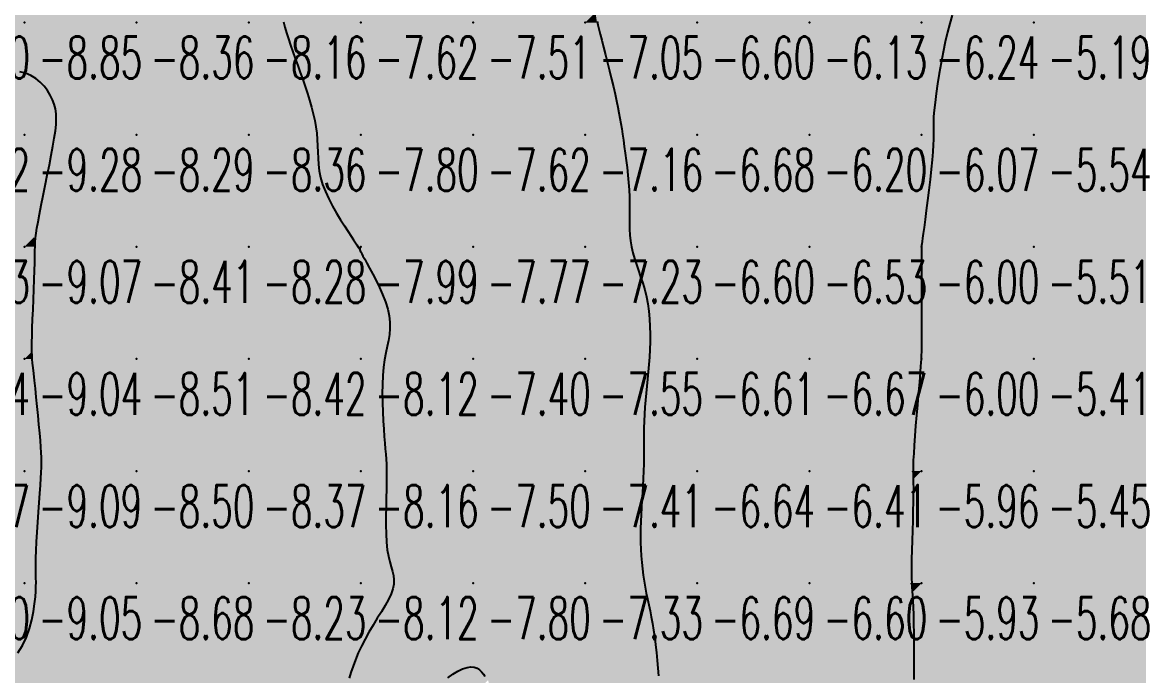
# Model space of a CAD drawing. Header units: millimetres. Extents: x 88261 to 90953, y 390274 to 392322.
# Drawn here: x 90220.1 to 90320, y 390839 to 390897.3 of the extents above; entities that cross this region are included whole.
import ezdxf
from ezdxf.enums import TextEntityAlignment as Align

# ---------------------------------------------------------------- set-up
doc = ezdxf.new("R2010")
doc.units = ezdxf.units.MM
doc.header["$LTSCALE"] = 25
for name, color, linetype in [('CN_03_00', 7, 'Continuous'), ('COTEAlt', 7, 'Continuous'), ('TN_COLORIAGE', 7, 'Continuous')]:
    doc.layers.add(name, color=color, linetype=linetype)
doc.styles.add('Simplex 1.0', font='Simplex.shx', dxfattribs={"width": 0.99, "height": 2.5})
doc.styles.get("Standard").update_dxf_attribs({"font": 'times.ttf'})

# ---------------------------------------------------------------- blocks, each defined once
blk = doc.blocks.new('COTE')
at = {"color": 0}
blk.add_point((0, 0), dxfattribs=at)
at = {"layer": 'COTEAlt'}
blk.add_attdef('ALT', text='', height=3.75, dxfattribs=at).set_placement((1.25, -1.25), align=Align.TOP_LEFT)

msp = doc.modelspace()

# ---------------------------------------------------------------- linework, layer by layer
at = {"layer": 'CN_03_00', "flags": 128}
for points, elevation in [([(90302.974, 390897.894), (90302.769, 390897.17), (90302.564, 390896.379), (90302.363, 390895.514), (90302.17, 390894.596), (90301.989, 390893.649), (90301.823, 390892.702), (90301.674, 390891.78), (90301.547, 390890.91), (90301.445, 390890.118), (90301.37, 390889.432), (90301.325, 390888.867), (90301.304, 390888.399), (90301.299, 390887.995), (90301.303, 390887.619), (90301.308, 390887.238), (90301.307, 390886.818), (90301.292, 390886.323), (90301.255, 390885.721), (90301.193, 390884.988), (90301.108, 390884.149), (90301.006, 390883.242), (90300.894, 390882.304), (90300.778, 390881.371), (90300.664, 390880.48), (90300.557, 390879.668), (90300.465, 390878.973), (90300.392, 390878.421), (90300.337, 390878.004), (90300.297, 390877.702), (90300.27, 390877.496), (90300.253, 390877.367), (90300.243, 390877.296), (90300.239, 390877.265), (90300.238, 390877.254), (90300.238, 390877.245), (90300.237, 390877.217), (90300.237, 390877.151), (90300.237, 390877.028), (90300.237, 390876.828), (90300.237, 390876.53), (90300.237, 390876.116), (90300.237, 390875.566), (90300.237, 390874.869), (90300.237, 390874.056), (90300.236, 390873.164), (90300.236, 390872.234), (90300.235, 390871.303), (90300.235, 390870.411), (90300.234, 390869.598), (90300.233, 390868.9), (90300.232, 390868.346), (90300.229, 390867.908), (90300.223, 390867.548), (90300.211, 390867.228), (90300.193, 390866.907), (90300.166, 390866.547), (90300.129, 390866.11), (90300.081, 390865.557), (90300.019, 390864.86), (90299.948, 390864.046), (90299.872, 390863.152), (90299.793, 390862.215), (90299.717, 390861.273), (90299.647, 390860.365), (90299.588, 390859.527), (90299.542, 390858.798), (90299.512, 390858.202), (90299.497, 390857.718), (90299.493, 390857.308), (90299.497, 390856.939), (90299.504, 390856.574), (90299.511, 390856.179), (90299.515, 390855.718), (90299.512, 390855.155), (90299.5, 390854.468), (90299.48, 390853.677), (90299.455, 390852.818), (90299.428, 390851.925), (90299.4, 390851.03), (90299.376, 390850.169), (90299.357, 390849.375), (90299.346, 390848.682), (90299.346, 390848.113), (90299.354, 390847.646), (90299.37, 390847.247), (90299.39, 390846.882), (90299.415, 390846.518), (90299.441, 390846.121), (90299.467, 390845.658), (90299.492, 390845.094), (90299.513, 390844.408), (90299.53, 390843.621), (90299.543, 390842.766), (90299.553, 390841.877), (90299.559, 390840.988), (90299.56, 390840.13), (90299.558, 390839.338), (90299.551, 390838.644)], -6), ([(90243.346, 390897.311), (90243.469, 390896.84), (90243.618, 390896.333), (90243.79, 390895.793), (90243.98, 390895.227), (90244.185, 390894.638), (90244.4, 390894.032), (90244.621, 390893.415), (90244.845, 390892.79), (90245.065, 390892.164), (90245.279, 390891.541), (90245.483, 390890.923), (90245.674, 390890.31), (90245.848, 390889.703), (90246.003, 390889.104), (90246.134, 390888.513), (90246.239, 390887.931), (90246.315, 390887.36), (90246.36, 390886.799), (90246.385, 390886.245), (90246.403, 390885.693), (90246.426, 390885.138), (90246.469, 390884.576), (90246.543, 390884.002), (90246.662, 390883.41), (90246.839, 390882.798), (90247.082, 390882.162), (90247.378, 390881.514), (90247.713, 390880.87), (90248.069, 390880.242), (90248.43, 390879.645), (90248.78, 390879.094), (90249.102, 390878.603), (90249.38, 390878.187), (90249.601, 390877.855), (90249.77, 390877.6), (90249.894, 390877.411), (90249.981, 390877.277), (90250.038, 390877.185), (90250.073, 390877.124), (90250.094, 390877.084), (90250.109, 390877.051), (90250.125, 390877.015), (90250.148, 390876.965), (90250.185, 390876.891), (90250.241, 390876.78), (90250.323, 390876.623), (90250.438, 390876.409), (90250.59, 390876.127), (90250.787, 390875.766), (90251.031, 390875.32), (90251.309, 390874.801), (90251.604, 390874.226), (90251.902, 390873.61), (90252.184, 390872.971), (90252.436, 390872.324), (90252.64, 390871.687), (90252.78, 390871.076), (90252.845, 390870.502), (90252.845, 390869.957), (90252.793, 390869.426), (90252.705, 390868.894), (90252.593, 390868.349), (90252.473, 390867.776), (90252.359, 390867.161), (90252.264, 390866.489), (90252.202, 390865.753), (90252.168, 390864.967), (90252.16, 390864.15), (90252.173, 390863.323), (90252.202, 390862.506), (90252.241, 390861.719), (90252.288, 390860.982), (90252.337, 390860.316), (90252.383, 390859.732), (90252.427, 390859.216), (90252.465, 390858.744), (90252.497, 390858.294), (90252.522, 390857.842), (90252.539, 390857.367), (90252.547, 390856.845), (90252.543, 390856.254), (90252.53, 390855.578), (90252.51, 390854.833), (90252.491, 390854.042), (90252.477, 390853.229), (90252.475, 390852.417), (90252.491, 390851.629), (90252.531, 390850.89), (90252.6, 390850.221), (90252.701, 390849.641), (90252.822, 390849.137), (90252.948, 390848.692), (90253.063, 390848.289), (90253.152, 390847.91), (90253.2, 390847.537), (90253.19, 390847.152), (90253.108, 390846.738), (90252.943, 390846.281), (90252.706, 390845.782), (90252.412, 390845.248), (90252.076, 390844.685), (90251.714, 390844.098), (90251.34, 390843.492), (90250.971, 390842.875), (90250.621, 390842.251), (90250.304, 390841.627), (90250.021, 390841.01), (90249.771, 390840.407), (90249.554, 390839.826), (90249.368, 390839.273), (90249.214, 390838.757)], -8), ([(90271.314, 390897.352), (90271.386, 390897.042), (90271.475, 390896.667), (90271.586, 390896.212), (90271.723, 390895.666), (90271.88, 390895.044), (90272.052, 390894.366), (90272.233, 390893.652), (90272.417, 390892.923), (90272.596, 390892.199), (90272.766, 390891.499), (90272.919, 390890.845), (90273.052, 390890.25), (90273.167, 390889.707), (90273.266, 390889.202), (90273.353, 390888.72), (90273.432, 390888.248), (90273.507, 390887.772), (90273.581, 390887.278), (90273.657, 390886.753), (90273.739, 390886.186), (90273.823, 390885.582), (90273.907, 390884.95), (90273.987, 390884.299), (90274.06, 390883.639), (90274.122, 390882.978), (90274.17, 390882.324), (90274.201, 390881.688), (90274.213, 390881.075), (90274.212, 390880.485), (90274.206, 390879.914), (90274.202, 390879.36), (90274.208, 390878.818), (90274.233, 390878.286), (90274.283, 390877.76), (90274.366, 390877.236), (90274.487, 390876.713), (90274.64, 390876.186), (90274.816, 390875.653), (90275.005, 390875.11), (90275.198, 390874.554), (90275.387, 390873.983), (90275.562, 390873.392), (90275.713, 390872.779), (90275.834, 390872.142), (90275.925, 390871.485), (90275.989, 390870.813), (90276.027, 390870.13), (90276.044, 390869.442), (90276.04, 390868.753), (90276.018, 390868.069), (90275.982, 390867.394), (90275.933, 390866.733), (90275.875, 390866.084), (90275.812, 390865.445), (90275.746, 390864.814), (90275.681, 390864.188), (90275.622, 390863.565), (90275.57, 390862.943), (90275.53, 390862.32), (90275.504, 390861.693), (90275.49, 390861.062), (90275.484, 390860.429), (90275.483, 390859.793), (90275.483, 390859.154), (90275.481, 390858.512), (90275.475, 390857.869), (90275.459, 390857.224), (90275.433, 390856.577), (90275.397, 390855.93), (90275.357, 390855.284), (90275.314, 390854.639), (90275.272, 390853.997), (90275.234, 390853.358), (90275.204, 390852.724), (90275.185, 390852.096), (90275.179, 390851.474), (90275.188, 390850.861), (90275.209, 390850.256), (90275.244, 390849.661), (90275.291, 390849.077), (90275.351, 390848.506), (90275.422, 390847.947), (90275.505, 390847.403), (90275.598, 390846.873), (90275.7, 390846.352), (90275.808, 390845.833), (90275.92, 390845.309), (90276.033, 390844.774), (90276.145, 390844.222), (90276.253, 390843.646), (90276.354, 390843.038), (90276.448, 390842.396), (90276.532, 390841.727), (90276.608, 390841.041), (90276.675, 390840.347), (90276.733, 390839.657), (90276.782, 390838.981)], -7), ([(90219.655, 390841.027), (90220.085, 390841.685), (90220.43, 390842.412), (90220.699, 390843.178), (90220.903, 390843.952), (90221.051, 390844.704), (90221.154, 390845.402), (90221.22, 390846.016), (90221.259, 390846.526), (90221.278, 390846.952), (90221.282, 390847.324), (90221.276, 390847.674), (90221.266, 390848.031), (90221.257, 390848.427), (90221.255, 390848.892), (90221.265, 390849.457), (90221.291, 390850.142), (90221.332, 390850.926), (90221.383, 390851.779), (90221.442, 390852.668), (90221.503, 390853.563), (90221.565, 390854.433), (90221.624, 390855.247), (90221.675, 390855.973), (90221.716, 390856.59), (90221.747, 390857.116), (90221.765, 390857.58), (90221.772, 390858.01), (90221.767, 390858.434), (90221.748, 390858.881), (90221.717, 390859.378), (90221.672, 390859.954), (90221.613, 390860.628), (90221.544, 390861.38), (90221.467, 390862.182), (90221.385, 390863.005), (90221.303, 390863.82), (90221.222, 390864.599), (90221.147, 390865.313), (90221.08, 390865.933), (90221.025, 390866.441), (90220.981, 390866.859), (90220.947, 390867.22), (90220.925, 390867.556), (90220.912, 390867.899), (90220.908, 390868.283), (90220.914, 390868.739), (90220.929, 390869.3), (90220.952, 390869.989), (90220.98, 390870.781), (90221.013, 390871.643), (90221.048, 390872.541), (90221.082, 390873.441), (90221.114, 390874.309), (90221.141, 390875.111), (90221.161, 390875.813), (90221.174, 390876.393), (90221.183, 390876.872), (90221.194, 390877.284), (90221.212, 390877.66), (90221.241, 390878.034), (90221.289, 390878.44), (90221.359, 390878.909), (90221.458, 390879.474), (90221.588, 390880.159), (90221.743, 390880.946), (90221.917, 390881.806), (90222.101, 390882.711), (90222.288, 390883.634), (90222.47, 390884.545), (90222.64, 390885.418), (90222.79, 390886.223), (90222.913, 390886.94), (90223.005, 390887.574), (90223.064, 390888.138), (90223.087, 390888.646), (90223.07, 390889.109), (90223.011, 390889.541), (90222.906, 390889.955), (90222.754, 390890.362), (90222.552, 390890.773), (90222.3, 390891.179), (90222, 390891.568), (90221.654, 390891.929), (90221.263, 390892.251), (90220.829, 390892.52), (90220.354, 390892.727), (90219.838, 390892.858)], -9), ([(90257.996, 390838.784), (90258.452, 390839.12), (90258.899, 390839.393), (90259.325, 390839.595), (90259.715, 390839.72), (90260.058, 390839.763), (90260.356, 390839.733), (90260.612, 390839.643), (90260.832, 390839.503), (90261.019, 390839.327), (90261.178, 390839.125), (90261.313, 390838.911)], -8)]:
    msp.add_lwpolyline(points, dxfattribs=dict(at, elevation=elevation))
at = {"layer": 'TN_COLORIAGE', "color": 171}
for points in [[(90210.333, 390897.239, -8.539), (90210.276, 390897.267, -8.539), (90220.249, 390897.239, -8.539), (90220.249, 390907.239, -8.539)], [(90220.249, 390897.239, -8.195), (90230.249, 390897.239, -8.195), (90230.249, 390907.239, -8.195)], [(90220.249, 390907.239, -8.195), (90220.249, 390897.239, -8.195), (90230.249, 390907.239, -8.195)], [(90230.249, 390897.239, -8), (90236.991, 390903.982, -8), (90230.249, 390907.239, -8), (90235.551, 390907.239, -8)], [(90230.249, 390897.239, -8), (90236.991, 390903.982, -8), (90240.249, 390897.239, -8), (90240.249, 390901.987, -8)], [(90242.965, 390899.955, -8.156), (90240.249, 390901.987, -8.156), (90240.249, 390897.239, -8.156)], [(90242.965, 390899.955, -8.156), (90243.179, 390897.239, -8.156), (90240.249, 390897.239, -8.156)], [(90210.333, 390897.239, -8.851), (90214.738, 390891.729, -8.851), (90220.249, 390897.239, -8.851)], [(90214.738, 390891.729, -8.851), (90220.249, 390893.783, -8.851), (90220.249, 390897.239, -8.851)], [(90220.249, 390893.783, -8.357), (90223.297, 390890.288, -8.357), (90220.249, 390897.239, -8.357), (90230.249, 390897.239, -8.357)], [(90223.297, 390890.288, -8.288), (90223.085, 390887.239, -8.288), (90230.249, 390897.239, -8.288), (90230.249, 390887.239, -8.288)], [(90230.249, 390887.239, -8.156), (90240.249, 390887.239, -8.156), (90240.249, 390897.239, -8.156)], [(90230.249, 390897.239, -8.156), (90230.249, 390887.239, -8.156), (90240.249, 390897.239, -8.156)], [(90240.249, 390887.239, -8), (90245.136, 390892.127, -8), (90240.249, 390897.239, -8), (90243.179, 390897.239, -8)], [(90245.136, 390892.127, -8.36), (90246.666, 390887.239, -8.36), (90240.249, 390887.239, -8.36)], [(90221.257, 390877.239, -8.288), (90221.101, 390878.092, -8.288), (90230.249, 390877.239, -8.288), (90230.249, 390887.239, -8.288)], [(90221.101, 390878.092, -8.288), (90223.085, 390887.239, -8.288), (90230.249, 390887.239, -8.288)], [(90230.249, 390877.239, -8.36), (90240.249, 390877.239, -8.36), (90240.249, 390887.239, -8.36)], [(90230.249, 390887.239, -8.36), (90230.249, 390877.239, -8.36), (90240.249, 390887.239, -8.36)], [(90240.249, 390887.239, -8), (90246.666, 390887.239, -8), (90240.249, 390877.239, -8), (90246.086, 390883.077, -8)], [(90246.086, 390883.077, -8.282), (90250.024, 390877.239, -8.282), (90240.249, 390877.239, -8.282)], [(90220.955, 390867.239, -8.408), (90220.84, 390867.831, -8.408), (90230.249, 390867.239, -8.408), (90230.249, 390877.239, -8.408)], [(90220.84, 390867.831, -8.408), (90221.257, 390877.239, -8.408), (90230.249, 390877.239, -8.408)], [(90230.249, 390867.239, -8.282), (90240.249, 390867.239, -8.282), (90240.249, 390877.239, -8.282)], [(90230.249, 390877.239, -8.282), (90230.249, 390867.239, -8.282), (90240.249, 390877.239, -8.282)], [(90240.249, 390867.239, -8), (90250.095, 390877.086, -8), (90240.249, 390877.239, -8), (90250.024, 390877.239, -8)], [(90240.249, 390867.239, -8), (90250.095, 390877.086, -8), (90250.249, 390867.239, -8), (90250.249, 390876.722, -8)], [(90253.633, 390870.624, -8.119), (90250.249, 390876.722, -8.119), (90250.249, 390867.239, -8.119)], [(90251.898, 390867.239, -8.119), (90253.633, 390870.624, -8.119), (90250.249, 390867.239, -8.119)], [(90220.955, 390867.239, -8.511), (90221.821, 390858.812, -8.511), (90230.249, 390867.239, -8.511)], [(90221.821, 390858.812, -8.498), (90221.789, 390857.239, -8.498), (90230.249, 390867.239, -8.498), (90230.249, 390857.239, -8.498)], [(90230.249, 390857.239, -8.416), (90240.249, 390857.239, -8.416), (90240.249, 390867.239, -8.416)], [(90230.249, 390867.239, -8.416), (90230.249, 390857.239, -8.416), (90240.249, 390867.239, -8.416)], [(90240.249, 390857.239, -8.119), (90250.249, 390857.239, -8.119), (90250.249, 390867.239, -8.119)], [(90240.249, 390867.239, -8.119), (90240.249, 390857.239, -8.119), (90250.249, 390867.239, -8.119)], [(90250.249, 390857.239, -8), (90252.363, 390859.354, -8), (90250.249, 390867.239, -8), (90251.898, 390867.239, -8)], [(90252.363, 390859.354, -8.161), (90252.669, 390857.239, -8.161), (90250.249, 390857.239, -8.161)], [(90221.499, 390847.239, -8.498), (90221.075, 390848.066, -8.498), (90230.249, 390847.239, -8.498), (90230.249, 390857.239, -8.498)], [(90221.075, 390848.066, -8.498), (90221.789, 390857.239, -8.498), (90230.249, 390857.239, -8.498)], [(90230.249, 390847.239, -8.37), (90240.249, 390847.239, -8.37), (90240.249, 390857.239, -8.37)], [(90230.249, 390857.239, -8.37), (90230.249, 390847.239, -8.37), (90240.249, 390857.239, -8.37)], [(90240.249, 390847.239, -8.161), (90250.249, 390847.239, -8.161), (90250.249, 390857.239, -8.161)], [(90240.249, 390857.239, -8.161), (90240.249, 390847.239, -8.161), (90250.249, 390857.239, -8.161)], [(90250.249, 390857.239, -8), (90252.669, 390857.239, -8), (90250.249, 390847.239, -8), (90252.222, 390849.212, -8)], [(90252.222, 390849.212, -8.124), (90254.044, 390847.239, -8.124), (90250.249, 390847.239, -8.124)], [(90220.249, 390837.239, -8.683), (90230.249, 390837.239, -8.683), (90230.249, 390847.239, -8.683)], [(90220.249, 390839.074, -8.683), (90221.499, 390847.239, -8.683), (90220.249, 390837.239, -8.683), (90230.249, 390847.239, -8.683)], [(90230.249, 390837.239, -8.233), (90240.249, 390837.239, -8.233), (90240.249, 390847.239, -8.233)], [(90230.249, 390847.239, -8.233), (90230.249, 390837.239, -8.233), (90240.249, 390847.239, -8.233)], [(90240.249, 390837.239, -8), (90248.688, 390837.239, -8), (90250.249, 390847.239, -8), (90250.249, 390842.257, -8)], [(90240.249, 390847.239, -8.124), (90240.249, 390837.239, -8.124), (90250.249, 390847.239, -8.124)], [(90254.044, 390847.239, -8.124), (90250.249, 390842.257, -8.124), (90250.249, 390847.239, -8.124)], [(90260.249, 390840.626, -8.104), (90255.71, 390837.239, -8.104), (90260.249, 390837.239, -8.104)], [(90261.587, 390838.577, -8.104), (90260.249, 390840.626, -8.104), (90260.249, 390837.239, -8.104)], [(90220.249, 390839.074, -8.988), (90212.289, 390839.28, -8.988), (90220.249, 390837.239, -8.988), (90210.249, 390837.239, -8.988)]]:
    msp.add_solid(points, dxfattribs=at)
at = {"layer": 'TN_COLORIAGE', "color": 161}
for points in [[(90243.179, 390897.239, -7.581), (90242.965, 390899.955, -7.581), (90250.249, 390897.239, -7.581), (90250.249, 390907.239, -7.581)], [(90250.249, 390897.239, -7.216), (90260.249, 390897.239, -7.216), (90260.249, 390907.239, -7.216)], [(90250.249, 390907.239, -7.216), (90250.249, 390897.239, -7.216), (90260.249, 390907.239, -7.216)], [(90260.249, 390897.239, -7), (90268.899, 390905.889, -7), (90260.249, 390907.239, -7), (90267.553, 390907.239, -7)], [(90260.249, 390897.239, -7), (90268.899, 390905.889, -7), (90270.249, 390897.239, -7), (90270.249, 390900.924, -7)], [(90271.175, 390898.165, -7.046), (90270.249, 390900.924, -7.046), (90270.249, 390897.239, -7.046)], [(90271.175, 390898.165, -7.046), (90271.296, 390897.239, -7.046), (90270.249, 390897.239, -7.046)], [(90243.179, 390897.239, -7.623), (90245.136, 390892.127, -7.623), (90250.249, 390897.239, -7.623)], [(90246.666, 390887.239, -7.623), (90245.136, 390892.127, -7.623), (90250.249, 390887.239, -7.623), (90250.249, 390897.239, -7.623)], [(90250.249, 390887.239, -7.51), (90260.249, 390887.239, -7.51), (90260.249, 390897.239, -7.51)], [(90250.249, 390897.239, -7.51), (90250.249, 390887.239, -7.51), (90260.249, 390897.239, -7.51)], [(90260.249, 390887.239, -7.046), (90270.249, 390887.239, -7.046), (90270.249, 390897.239, -7.046)], [(90260.249, 390897.239, -7.046), (90260.249, 390887.239, -7.046), (90270.249, 390897.239, -7.046)], [(90270.249, 390887.239, -7), (90273.157, 390890.148, -7), (90270.249, 390897.239, -7), (90271.296, 390897.239, -7)], [(90273.157, 390890.148, -7.163), (90273.591, 390887.239, -7.163), (90270.249, 390887.239, -7.163)], [(90250.024, 390877.239, -7.799), (90246.086, 390883.077, -7.799), (90250.249, 390877.239, -7.799), (90250.249, 390887.239, -7.799)], [(90246.086, 390883.077, -7.799), (90246.666, 390887.239, -7.799), (90250.249, 390887.239, -7.799)], [(90250.249, 390877.239, -7.622), (90260.249, 390877.239, -7.622), (90260.249, 390887.239, -7.622)], [(90250.249, 390887.239, -7.622), (90250.249, 390877.239, -7.622), (90260.249, 390887.239, -7.622)], [(90260.249, 390877.239, -7.163), (90270.249, 390877.239, -7.163), (90270.249, 390887.239, -7.163)], [(90260.249, 390887.239, -7.163), (90260.249, 390877.239, -7.163), (90270.249, 390887.239, -7.163)], [(90270.249, 390877.239, -7), (90274.421, 390881.412, -7), (90270.249, 390887.239, -7), (90273.591, 390887.239, -7)], [(90273.929, 390877.239, -7.232), (90274.421, 390881.412, -7.232), (90270.249, 390877.239, -7.232)], [(90250.024, 390877.239, -7.994), (90250.095, 390877.086, -7.994), (90250.249, 390877.239, -7.994)], [(90250.249, 390876.722, -7.994), (90250.095, 390877.086, -7.994), (90250.249, 390877.239, -7.994)], [(90250.249, 390876.722, -7.768), (90253.633, 390870.624, -7.768), (90250.249, 390877.239, -7.768), (90260.249, 390877.239, -7.768)], [(90253.633, 390870.624, -7.399), (90251.898, 390867.239, -7.399), (90260.249, 390877.239, -7.399), (90260.249, 390867.239, -7.399)], [(90260.249, 390867.239, -7.232), (90270.249, 390867.239, -7.232), (90270.249, 390877.239, -7.232)], [(90260.249, 390877.239, -7.232), (90260.249, 390867.239, -7.232), (90270.249, 390877.239, -7.232)], [(90270.249, 390867.239, -7), (90276.058, 390873.049, -7), (90270.249, 390877.239, -7), (90273.929, 390877.239, -7)], [(90276.058, 390873.049, -7.553), (90276.116, 390867.239, -7.553), (90270.249, 390867.239, -7.553)], [(90251.898, 390867.239, -7.399), (90252.363, 390859.354, -7.399), (90260.249, 390867.239, -7.399)], [(90252.669, 390857.239, -7.399), (90252.363, 390859.354, -7.399), (90260.249, 390857.239, -7.399), (90260.249, 390867.239, -7.399)], [(90260.249, 390857.239, -7.553), (90270.249, 390857.239, -7.553), (90270.249, 390867.239, -7.553)], [(90260.249, 390867.239, -7.553), (90260.249, 390857.239, -7.553), (90270.249, 390867.239, -7.553)], [(90270.249, 390867.239, -7), (90276.116, 390867.239, -7), (90270.249, 390857.239, -7), (90275.369, 390862.36, -7)], [(90275.369, 390862.36, -7.409), (90275.588, 390857.239, -7.409), (90270.249, 390857.239, -7.409)], [(90254.044, 390847.239, -7.495), (90252.222, 390849.212, -7.495), (90260.249, 390847.239, -7.495), (90260.249, 390857.239, -7.495)], [(90252.222, 390849.212, -7.495), (90252.669, 390857.239, -7.495), (90260.249, 390857.239, -7.495)], [(90260.249, 390847.239, -7.409), (90270.249, 390847.239, -7.409), (90270.249, 390857.239, -7.409)], [(90260.249, 390857.239, -7.409), (90260.249, 390847.239, -7.409), (90270.249, 390857.239, -7.409)], [(90270.249, 390857.239, -7), (90275.588, 390857.239, -7), (90270.249, 390847.239, -7), (90275.034, 390852.024, -7)], [(90275.034, 390852.024, -7.328), (90275.387, 390847.239, -7.328), (90270.249, 390847.239, -7.328)], [(90255.71, 390837.239, -7.797), (90260.249, 390840.626, -7.797), (90250.249, 390837.239, -7.797), (90260.249, 390847.239, -7.797)], [(90250.249, 390842.257, -7.797), (90254.044, 390847.239, -7.797), (90250.249, 390837.239, -7.797), (90260.249, 390847.239, -7.797)], [(90260.249, 390840.626, -7.328), (90261.587, 390838.577, -7.328), (90260.249, 390847.239, -7.328), (90270.249, 390847.239, -7.328)], [(90261.984, 390837.239, -7.328), (90261.587, 390838.577, -7.328), (90270.249, 390837.239, -7.328), (90270.249, 390847.239, -7.328)], [(90270.249, 390837.239, -7), (90276.447, 390843.438, -7), (90270.249, 390847.239, -7), (90275.387, 390847.239, -7)], [(90276.447, 390843.438, -7.505), (90276.95, 390837.239, -7.505), (90270.249, 390837.239, -7.505)], [(90250.249, 390842.257, -7.875), (90248.688, 390837.239, -7.875), (90250.249, 390837.239, -7.875)]]:
    msp.add_solid(points, dxfattribs=at)
at = {"layer": 'TN_COLORIAGE', "color": 151}
for points in [[(90271.296, 390897.239, -6.545), (90271.175, 390898.165, -6.545), (90280.249, 390897.239, -6.545), (90280.249, 390907.239, -6.545)], [(90280.249, 390897.239, -6.206), (90290.249, 390897.239, -6.206), (90290.249, 390907.239, -6.206)], [(90280.249, 390907.239, -6.206), (90280.249, 390897.239, -6.206), (90290.249, 390907.239, -6.206)], [(90290.249, 390907.239, -6.17), (90290.249, 390897.239, -6.17), (90300.249, 390907.239, -6.17)], [(90290.249, 390897.239, -6.17), (90300.249, 390897.239, -6.17), (90300.249, 390907.239, -6.17)], [(90300.249, 390897.239, -6), (90304.299, 390901.29, -6), (90300.249, 390907.239, -6), (90303.547, 390907.239, -6)], [(90302.512, 390897.239, -6.236), (90304.299, 390901.29, -6.236), (90300.249, 390897.239, -6.236)], [(90271.296, 390897.239, -6.603), (90273.157, 390890.148, -6.603), (90280.249, 390897.239, -6.603)], [(90273.591, 390887.239, -6.603), (90273.157, 390890.148, -6.603), (90280.249, 390887.239, -6.603), (90280.249, 390897.239, -6.603)], [(90280.249, 390887.239, -6.13), (90290.249, 390887.239, -6.13), (90290.249, 390897.239, -6.13)], [(90280.249, 390897.239, -6.13), (90280.249, 390887.239, -6.13), (90290.249, 390897.239, -6.13)], [(90290.249, 390897.239, -6.236), (90290.249, 390887.239, -6.236), (90300.249, 390897.239, -6.236)], [(90290.249, 390887.239, -6.236), (90300.249, 390887.239, -6.236), (90300.249, 390897.239, -6.236)], [(90300.249, 390897.239, -6), (90302.512, 390897.239, -6), (90300.249, 390887.239, -6), (90301.037, 390888.028, -6)], [(90301.037, 390888.028, -6.069), (90301.562, 390887.239, -6.069), (90300.249, 390887.239, -6.069)], [(90273.591, 390887.239, -6.675), (90274.421, 390881.412, -6.675), (90280.249, 390887.239, -6.675)], [(90274.421, 390881.412, -6.601), (90273.929, 390877.239, -6.601), (90280.249, 390887.239, -6.601), (90280.249, 390877.239, -6.601)], [(90280.249, 390877.239, -6.198), (90290.249, 390877.239, -6.198), (90290.249, 390887.239, -6.198)], [(90280.249, 390887.239, -6.198), (90280.249, 390877.239, -6.198), (90290.249, 390887.239, -6.198)], [(90290.249, 390887.239, -6.069), (90290.249, 390877.239, -6.069), (90300.249, 390887.239, -6.069)], [(90290.249, 390877.239, -6), (90300.235, 390877.239, -6), (90300.249, 390887.239, -6), (90300.249, 390877.34, -6)], [(90301.562, 390887.239, -6.069), (90300.249, 390877.34, -6.069), (90300.249, 390887.239, -6.069)], [(90273.929, 390877.239, -6.601), (90276.058, 390873.049, -6.601), (90280.249, 390877.239, -6.601)], [(90276.116, 390867.239, -6.601), (90276.058, 390873.049, -6.601), (90280.249, 390867.239, -6.601), (90280.249, 390877.239, -6.601)], [(90280.249, 390867.239, -6.526), (90290.249, 390867.239, -6.526), (90290.249, 390877.239, -6.526)], [(90280.249, 390877.239, -6.526), (90280.249, 390867.239, -6.526), (90290.249, 390877.239, -6.526)], [(90290.249, 390867.239, -6), (90300.238, 390877.229, -6), (90290.249, 390877.239, -6), (90300.235, 390877.239, -6)], [(90300.234, 390867.239, -6.67), (90300.238, 390877.229, -6.67), (90290.249, 390867.239, -6.67)], [(90275.588, 390857.239, -6.61), (90275.369, 390862.36, -6.61), (90280.249, 390857.239, -6.61), (90280.249, 390867.239, -6.61)], [(90275.369, 390862.36, -6.61), (90276.116, 390867.239, -6.61), (90280.249, 390867.239, -6.61)], [(90280.249, 390857.239, -6.67), (90290.249, 390857.239, -6.67), (90290.249, 390867.239, -6.67)], [(90280.249, 390867.239, -6.67), (90280.249, 390857.239, -6.67), (90290.249, 390867.239, -6.67)], [(90290.249, 390867.239, -6), (90300.234, 390867.239, -6), (90290.249, 390857.239, -6), (90300.225, 390867.215, -6)], [(90299.351, 390857.239, -6.405), (90300.225, 390867.215, -6.405), (90290.249, 390857.239, -6.405)], [(90275.387, 390847.239, -6.643), (90275.034, 390852.024, -6.643), (90280.249, 390847.239, -6.643), (90280.249, 390857.239, -6.643)], [(90275.034, 390852.024, -6.643), (90275.588, 390857.239, -6.643), (90280.249, 390857.239, -6.643)], [(90280.249, 390847.239, -6.405), (90290.249, 390847.239, -6.405), (90290.249, 390857.239, -6.405)], [(90280.249, 390857.239, -6.405), (90280.249, 390847.239, -6.405), (90290.249, 390857.239, -6.405)], [(90290.249, 390847.239, -6), (90299.623, 390856.613, -6), (90290.249, 390857.239, -6), (90299.351, 390857.239, -6)], [(90299.231, 390847.239, -6.599), (90299.623, 390856.613, -6.599), (90290.249, 390847.239, -6.599)], [(90275.387, 390847.239, -6.69), (90276.447, 390843.438, -6.69), (90280.249, 390847.239, -6.69)], [(90276.95, 390837.239, -6.69), (90276.447, 390843.438, -6.69), (90280.249, 390837.239, -6.69), (90280.249, 390847.239, -6.69)], [(90280.249, 390837.239, -6.599), (90290.249, 390837.239, -6.599), (90290.249, 390847.239, -6.599)], [(90280.249, 390847.239, -6.599), (90280.249, 390837.239, -6.599), (90290.249, 390847.239, -6.599)], [(90290.249, 390837.239, -6), (90299.531, 390846.521, -6), (90290.249, 390847.239, -6), (90299.231, 390847.239, -6)], [(90299.531, 390846.521, -6.877), (90299.596, 390837.239, -6.877), (90290.249, 390837.239, -6.877)]]:
    msp.add_solid(points, dxfattribs=at)
at = {"layer": 'TN_COLORIAGE', "color": 141}
for points in [[(90304.299, 390901.29, -5.194), (90302.512, 390897.239, -5.194), (90310.249, 390907.239, -5.194), (90310.249, 390897.239, -5.194)], [(90310.249, 390907.239, -5.733), (90310.249, 390897.239, -5.733), (90320.249, 390907.239, -5.733)], [(90310.249, 390897.239, -5.733), (90320.249, 390897.239, -5.733), (90320.249, 390907.239, -5.733)], [(90301.037, 390888.028, -5.194), (90302.512, 390897.239, -5.194), (90310.249, 390897.239, -5.194)], [(90301.562, 390887.239, -5.194), (90301.037, 390888.028, -5.194), (90310.249, 390887.239, -5.194), (90310.249, 390897.239, -5.194)], [(90310.249, 390897.239, -5.718), (90310.249, 390887.239, -5.718), (90320.249, 390897.239, -5.718)], [(90310.249, 390887.239, -5.718), (90320.249, 390887.239, -5.718), (90320.249, 390897.239, -5.718)], [(90300.249, 390877.34, -5.544), (90301.562, 390887.239, -5.544), (90300.249, 390877.239, -5.544), (90310.249, 390887.239, -5.544)], [(90300.249, 390877.239, -5.544), (90310.249, 390877.239, -5.544), (90310.249, 390887.239, -5.544)], [(90310.249, 390887.239, -5.269), (90310.249, 390877.239, -5.269), (90320.249, 390887.239, -5.269)], [(90310.249, 390877.239, -5.269), (90320.249, 390877.239, -5.269), (90320.249, 390887.239, -5.269)], [(90300.238, 390877.229, -5.999), (90300.234, 390867.239, -5.999), (90300.249, 390877.239, -5.999), (90300.249, 390867.239, -5.999)], [(90300.249, 390877.34, -5.999), (90300.235, 390877.239, -5.999), (90300.249, 390877.239, -5.999)], [(90300.235, 390877.239, -5.999), (90300.238, 390877.229, -5.999), (90300.249, 390877.239, -5.999)], [(90300.249, 390877.239, -5.505), (90300.249, 390867.239, -5.505), (90310.249, 390877.239, -5.505)], [(90300.249, 390867.239, -5.505), (90310.249, 390867.239, -5.505), (90310.249, 390877.239, -5.505)], [(90310.249, 390877.239, -5.291), (90310.249, 390867.239, -5.291), (90320.249, 390877.239, -5.291)], [(90310.249, 390867.239, -5.291), (90320.249, 390867.239, -5.291), (90320.249, 390877.239, -5.291)], [(90300.225, 390867.215, -5.96), (90299.351, 390857.239, -5.96), (90300.249, 390867.239, -5.96), (90300.249, 390857.239, -5.96)], [(90300.225, 390867.215, -5.999), (90300.234, 390867.239, -5.999), (90300.249, 390867.239, -5.999)], [(90300.249, 390867.239, -5.413), (90300.249, 390857.239, -5.413), (90310.249, 390867.239, -5.413)], [(90300.249, 390857.239, -5.413), (90310.249, 390857.239, -5.413), (90310.249, 390867.239, -5.413)], [(90310.249, 390867.239, -5.325), (90310.249, 390857.239, -5.325), (90320.249, 390867.239, -5.325)], [(90310.249, 390857.239, -5.325), (90320.249, 390857.239, -5.325), (90320.249, 390867.239, -5.325)], [(90299.623, 390856.613, -5.932), (90299.231, 390847.239, -5.932), (90300.249, 390857.239, -5.932), (90300.249, 390847.239, -5.932)], [(90299.351, 390857.239, -5.96), (90299.623, 390856.613, -5.96), (90300.249, 390857.239, -5.96)], [(90300.249, 390857.239, -5.45), (90300.249, 390847.239, -5.45), (90310.249, 390857.239, -5.45)], [(90300.249, 390847.239, -5.45), (90310.249, 390847.239, -5.45), (90310.249, 390857.239, -5.45)], [(90310.249, 390857.239, -5.26), (90310.249, 390847.239, -5.26), (90320.249, 390857.239, -5.26)], [(90310.249, 390847.239, -5.26), (90320.249, 390847.239, -5.26), (90320.249, 390857.239, -5.26)], [(90299.231, 390847.239, -5.932), (90299.531, 390846.521, -5.932), (90300.249, 390847.239, -5.932)], [(90299.596, 390837.239, -5.932), (90299.531, 390846.521, -5.932), (90300.249, 390837.239, -5.932), (90300.249, 390847.239, -5.932)], [(90300.249, 390847.239, -5.677), (90300.249, 390837.239, -5.677), (90310.249, 390847.239, -5.677)], [(90300.249, 390837.239, -5.677), (90310.249, 390837.239, -5.677), (90310.249, 390847.239, -5.677)], [(90310.249, 390847.239, -5.28), (90310.249, 390837.239, -5.28), (90320.249, 390847.239, -5.28)], [(90310.249, 390837.239, -5.28), (90320.249, 390837.239, -5.28), (90320.249, 390847.239, -5.28)]]:
    msp.add_solid(points, dxfattribs=at)
at = {"layer": 'TN_COLORIAGE', "color": 181}
for points in [[(90220.249, 390887.239, -9), (90220.249, 390893.783, -9), (90210.249, 390887.239, -9), (90214.738, 390891.729, -9)], [(90223.297, 390890.288, -9.282), (90220.249, 390893.783, -9.282), (90220.249, 390887.239, -9.282)], [(90223.085, 390887.239, -9.282), (90223.297, 390890.288, -9.282), (90220.249, 390887.239, -9.282)], [(90210.249, 390877.239, -9.282), (90220.249, 390877.239, -9.282), (90220.249, 390887.239, -9.282)], [(90210.249, 390887.239, -9.282), (90210.249, 390877.239, -9.282), (90220.249, 390887.239, -9.282)], [(90220.249, 390887.239, -9), (90223.085, 390887.239, -9), (90220.249, 390877.239, -9), (90221.101, 390878.092, -9)], [(90221.101, 390878.092, -9.066), (90221.257, 390877.239, -9.066), (90220.249, 390877.239, -9.066)], [(90210.249, 390867.239, -9.066), (90220.249, 390867.239, -9.066), (90220.249, 390877.239, -9.066)], [(90210.249, 390877.239, -9.066), (90210.249, 390867.239, -9.066), (90220.249, 390877.239, -9.066)], [(90220.249, 390877.239, -9), (90221.257, 390877.239, -9), (90220.249, 390867.239, -9), (90220.84, 390867.831, -9)], [(90210.249, 390857.239, -9.037), (90220.249, 390857.239, -9.037), (90220.249, 390867.239, -9.037)], [(90210.249, 390867.239, -9.037), (90210.249, 390857.239, -9.037), (90220.249, 390867.239, -9.037)], [(90220.84, 390867.831, -9.037), (90220.955, 390867.239, -9.037), (90220.249, 390867.239, -9.037)], [(90220.249, 390857.239, -9), (90221.821, 390858.812, -9), (90220.249, 390867.239, -9), (90220.955, 390867.239, -9)], [(90221.789, 390857.239, -9.091), (90221.821, 390858.812, -9.091), (90220.249, 390857.239, -9.091)], [(90210.249, 390857.239, -9), (90210.249, 390847.31, -9), (90220.249, 390857.239, -9), (90210.532, 390847.522, -9)], [(90220.249, 390857.239, -9), (90210.532, 390847.522, -9), (90220.249, 390847.239, -9), (90210.804, 390847.239, -9)], [(90220.249, 390857.239, -9), (90221.789, 390857.239, -9), (90220.249, 390847.239, -9), (90221.075, 390848.066, -9)], [(90221.075, 390848.066, -9.045), (90221.499, 390847.239, -9.045), (90220.249, 390847.239, -9.045)], [(90212.289, 390839.28, -9.045), (90210.804, 390847.239, -9.045), (90220.249, 390847.239, -9.045)], [(90212.289, 390839.28, -9.045), (90220.249, 390839.074, -9.045), (90220.249, 390847.239, -9.045)], [(90221.499, 390847.239, -9.045), (90220.249, 390839.074, -9.045), (90220.249, 390847.239, -9.045)]]:
    msp.add_solid(points, dxfattribs=at)

# ---------------------------------------------------------------- block references
at = {"layer": 'COTEAlt'}
ref = msp.add_blockref('COTE', (90210.249, 390897.239), dxfattribs=at)
ref.add_attrib('ALT', '-9.00', dxfattribs={"height": 3.75, "style": 'Simplex 1.0', "width": 0.6}).set_placement((90211.499, 390895.989), align=Align.TOP_LEFT)
ref = msp.add_blockref('COTE', (90220.249, 390897.239), dxfattribs=at)
ref.add_attrib('ALT', '-8.85', dxfattribs={"height": 3.75, "style": 'Simplex 1.0', "width": 0.6}).set_placement((90221.499, 390895.989), align=Align.TOP_LEFT)
ref = msp.add_blockref('COTE', (90230.249, 390897.239), dxfattribs=at)
ref.add_attrib('ALT', '-8.36', dxfattribs={"height": 3.75, "style": 'Simplex 1.0', "width": 0.6}).set_placement((90231.499, 390895.989), align=Align.TOP_LEFT)
ref = msp.add_blockref('COTE', (90240.249, 390897.239), dxfattribs=at)
ref.add_attrib('ALT', '-8.16', dxfattribs={"height": 3.75, "style": 'Simplex 1.0', "width": 0.6}).set_placement((90241.499, 390895.989), align=Align.TOP_LEFT)
ref = msp.add_blockref('COTE', (90250.249, 390897.239), dxfattribs=at)
ref.add_attrib('ALT', '-7.62', dxfattribs={"height": 3.75, "style": 'Simplex 1.0', "width": 0.6}).set_placement((90251.499, 390895.989), align=Align.TOP_LEFT)
ref = msp.add_blockref('COTE', (90260.249, 390897.239), dxfattribs=at)
ref.add_attrib('ALT', '-7.51', dxfattribs={"height": 3.75, "style": 'Simplex 1.0', "width": 0.6}).set_placement((90261.499, 390895.989), align=Align.TOP_LEFT)
ref = msp.add_blockref('COTE', (90270.249, 390897.239), dxfattribs=at)
ref.add_attrib('ALT', '-7.05', dxfattribs={"height": 3.75, "style": 'Simplex 1.0', "width": 0.6}).set_placement((90271.499, 390895.989), align=Align.TOP_LEFT)
ref = msp.add_blockref('COTE', (90280.249, 390897.239), dxfattribs=at)
ref.add_attrib('ALT', '-6.60', dxfattribs={"height": 3.75, "style": 'Simplex 1.0', "width": 0.6}).set_placement((90281.499, 390895.989), align=Align.TOP_LEFT)
ref = msp.add_blockref('COTE', (90290.249, 390897.239), dxfattribs=at)
ref.add_attrib('ALT', '-6.13', dxfattribs={"height": 3.75, "style": 'Simplex 1.0', "width": 0.6}).set_placement((90291.499, 390895.989), align=Align.TOP_LEFT)
ref = msp.add_blockref('COTE', (90300.249, 390897.239), dxfattribs=at)
ref.add_attrib('ALT', '-6.24', dxfattribs={"height": 3.75, "style": 'Simplex 1.0', "width": 0.6}).set_placement((90301.499, 390895.989), align=Align.TOP_LEFT)
ref = msp.add_blockref('COTE', (90310.249, 390897.239), dxfattribs=at)
ref.add_attrib('ALT', '-5.19', dxfattribs={"height": 3.75, "style": 'Simplex 1.0', "width": 0.6}).set_placement((90311.499, 390895.989), align=Align.TOP_LEFT)
ref = msp.add_blockref('COTE', (90210.249, 390887.239), dxfattribs=at)
ref.add_attrib('ALT', '-9.12', dxfattribs={"height": 3.75, "style": 'Simplex 1.0', "width": 0.6}).set_placement((90211.499, 390885.989), align=Align.TOP_LEFT)
ref = msp.add_blockref('COTE', (90220.249, 390887.239), dxfattribs=at)
ref.add_attrib('ALT', '-9.28', dxfattribs={"height": 3.75, "style": 'Simplex 1.0', "width": 0.6}).set_placement((90221.499, 390885.989), align=Align.TOP_LEFT)
ref = msp.add_blockref('COTE', (90230.249, 390887.239), dxfattribs=at)
ref.add_attrib('ALT', '-8.29', dxfattribs={"height": 3.75, "style": 'Simplex 1.0', "width": 0.6}).set_placement((90231.499, 390885.989), align=Align.TOP_LEFT)
ref = msp.add_blockref('COTE', (90240.249, 390887.239), dxfattribs=at)
ref.add_attrib('ALT', '-8.36', dxfattribs={"height": 3.75, "style": 'Simplex 1.0', "width": 0.6}).set_placement((90241.499, 390885.989), align=Align.TOP_LEFT)
ref = msp.add_blockref('COTE', (90250.249, 390887.239), dxfattribs=at)
ref.add_attrib('ALT', '-7.80', dxfattribs={"height": 3.75, "style": 'Simplex 1.0', "width": 0.6}).set_placement((90251.499, 390885.989), align=Align.TOP_LEFT)
ref = msp.add_blockref('COTE', (90260.249, 390887.239), dxfattribs=at)
ref.add_attrib('ALT', '-7.62', dxfattribs={"height": 3.75, "style": 'Simplex 1.0', "width": 0.6}).set_placement((90261.499, 390885.989), align=Align.TOP_LEFT)
ref = msp.add_blockref('COTE', (90270.249, 390887.239), dxfattribs=at)
ref.add_attrib('ALT', '-7.16', dxfattribs={"height": 3.75, "style": 'Simplex 1.0', "width": 0.6}).set_placement((90271.499, 390885.989), align=Align.TOP_LEFT)
ref = msp.add_blockref('COTE', (90280.249, 390887.239), dxfattribs=at)
ref.add_attrib('ALT', '-6.68', dxfattribs={"height": 3.75, "style": 'Simplex 1.0', "width": 0.6}).set_placement((90281.499, 390885.989), align=Align.TOP_LEFT)
ref = msp.add_blockref('COTE', (90290.249, 390887.239), dxfattribs=at)
ref.add_attrib('ALT', '-6.20', dxfattribs={"height": 3.75, "style": 'Simplex 1.0', "width": 0.6}).set_placement((90291.499, 390885.989), align=Align.TOP_LEFT)
ref = msp.add_blockref('COTE', (90300.249, 390887.239), dxfattribs=at)
ref.add_attrib('ALT', '-6.07', dxfattribs={"height": 3.75, "style": 'Simplex 1.0', "width": 0.6}).set_placement((90301.499, 390885.989), align=Align.TOP_LEFT)
ref = msp.add_blockref('COTE', (90310.249, 390887.239), dxfattribs=at)
ref.add_attrib('ALT', '-5.54', dxfattribs={"height": 3.75, "style": 'Simplex 1.0', "width": 0.6}).set_placement((90311.499, 390885.989), align=Align.TOP_LEFT)
ref = msp.add_blockref('COTE', (90210.249, 390877.239), dxfattribs=at)
ref.add_attrib('ALT', '-9.13', dxfattribs={"height": 3.75, "style": 'Simplex 1.0', "width": 0.6}).set_placement((90211.499, 390875.989), align=Align.TOP_LEFT)
ref = msp.add_blockref('COTE', (90220.249, 390877.239), dxfattribs=at)
ref.add_attrib('ALT', '-9.07', dxfattribs={"height": 3.75, "style": 'Simplex 1.0', "width": 0.6}).set_placement((90221.499, 390875.989), align=Align.TOP_LEFT)
ref = msp.add_blockref('COTE', (90230.249, 390877.239), dxfattribs=at)
ref.add_attrib('ALT', '-8.41', dxfattribs={"height": 3.75, "style": 'Simplex 1.0', "width": 0.6}).set_placement((90231.499, 390875.989), align=Align.TOP_LEFT)
ref = msp.add_blockref('COTE', (90240.249, 390877.239), dxfattribs=at)
ref.add_attrib('ALT', '-8.28', dxfattribs={"height": 3.75, "style": 'Simplex 1.0', "width": 0.6}).set_placement((90241.499, 390875.989), align=Align.TOP_LEFT)
ref = msp.add_blockref('COTE', (90250.249, 390877.239), dxfattribs=at)
ref.add_attrib('ALT', '-7.99', dxfattribs={"height": 3.75, "style": 'Simplex 1.0', "width": 0.6}).set_placement((90251.499, 390875.989), align=Align.TOP_LEFT)
ref = msp.add_blockref('COTE', (90260.249, 390877.239), dxfattribs=at)
ref.add_attrib('ALT', '-7.77', dxfattribs={"height": 3.75, "style": 'Simplex 1.0', "width": 0.6}).set_placement((90261.499, 390875.989), align=Align.TOP_LEFT)
ref = msp.add_blockref('COTE', (90270.249, 390877.239), dxfattribs=at)
ref.add_attrib('ALT', '-7.23', dxfattribs={"height": 3.75, "style": 'Simplex 1.0', "width": 0.6}).set_placement((90271.499, 390875.989), align=Align.TOP_LEFT)
ref = msp.add_blockref('COTE', (90280.249, 390877.239), dxfattribs=at)
ref.add_attrib('ALT', '-6.60', dxfattribs={"height": 3.75, "style": 'Simplex 1.0', "width": 0.6}).set_placement((90281.499, 390875.989), align=Align.TOP_LEFT)
ref = msp.add_blockref('COTE', (90290.249, 390877.239), dxfattribs=at)
ref.add_attrib('ALT', '-6.53', dxfattribs={"height": 3.75, "style": 'Simplex 1.0', "width": 0.6}).set_placement((90291.499, 390875.989), align=Align.TOP_LEFT)
ref = msp.add_blockref('COTE', (90300.249, 390877.239), dxfattribs=at)
ref.add_attrib('ALT', '-6.00', dxfattribs={"height": 3.75, "style": 'Simplex 1.0', "width": 0.6}).set_placement((90301.499, 390875.989), align=Align.TOP_LEFT)
ref = msp.add_blockref('COTE', (90310.249, 390877.239), dxfattribs=at)
ref.add_attrib('ALT', '-5.51', dxfattribs={"height": 3.75, "style": 'Simplex 1.0', "width": 0.6}).set_placement((90311.499, 390875.989), align=Align.TOP_LEFT)
ref = msp.add_blockref('COTE', (90210.249, 390867.239), dxfattribs=at)
ref.add_attrib('ALT', '-9.24', dxfattribs={"height": 3.75, "style": 'Simplex 1.0', "width": 0.6}).set_placement((90211.499, 390865.989), align=Align.TOP_LEFT)
ref = msp.add_blockref('COTE', (90220.249, 390867.239), dxfattribs=at)
ref.add_attrib('ALT', '-9.04', dxfattribs={"height": 3.75, "style": 'Simplex 1.0', "width": 0.6}).set_placement((90221.499, 390865.989), align=Align.TOP_LEFT)
ref = msp.add_blockref('COTE', (90230.249, 390867.239), dxfattribs=at)
ref.add_attrib('ALT', '-8.51', dxfattribs={"height": 3.75, "style": 'Simplex 1.0', "width": 0.6}).set_placement((90231.499, 390865.989), align=Align.TOP_LEFT)
ref = msp.add_blockref('COTE', (90240.249, 390867.239), dxfattribs=at)
ref.add_attrib('ALT', '-8.42', dxfattribs={"height": 3.75, "style": 'Simplex 1.0', "width": 0.6}).set_placement((90241.499, 390865.989), align=Align.TOP_LEFT)
ref = msp.add_blockref('COTE', (90250.249, 390867.239), dxfattribs=at)
ref.add_attrib('ALT', '-8.12', dxfattribs={"height": 3.75, "style": 'Simplex 1.0', "width": 0.6}).set_placement((90251.499, 390865.989), align=Align.TOP_LEFT)
ref = msp.add_blockref('COTE', (90260.249, 390867.239), dxfattribs=at)
ref.add_attrib('ALT', '-7.40', dxfattribs={"height": 3.75, "style": 'Simplex 1.0', "width": 0.6}).set_placement((90261.499, 390865.989), align=Align.TOP_LEFT)
ref = msp.add_blockref('COTE', (90270.249, 390867.239), dxfattribs=at)
ref.add_attrib('ALT', '-7.55', dxfattribs={"height": 3.75, "style": 'Simplex 1.0', "width": 0.6}).set_placement((90271.499, 390865.989), align=Align.TOP_LEFT)
ref = msp.add_blockref('COTE', (90280.249, 390867.239), dxfattribs=at)
ref.add_attrib('ALT', '-6.61', dxfattribs={"height": 3.75, "style": 'Simplex 1.0', "width": 0.6}).set_placement((90281.499, 390865.989), align=Align.TOP_LEFT)
ref = msp.add_blockref('COTE', (90290.249, 390867.239), dxfattribs=at)
ref.add_attrib('ALT', '-6.67', dxfattribs={"height": 3.75, "style": 'Simplex 1.0', "width": 0.6}).set_placement((90291.499, 390865.989), align=Align.TOP_LEFT)
ref = msp.add_blockref('COTE', (90300.249, 390867.239), dxfattribs=at)
ref.add_attrib('ALT', '-6.00', dxfattribs={"height": 3.75, "style": 'Simplex 1.0', "width": 0.6}).set_placement((90301.499, 390865.989), align=Align.TOP_LEFT)
ref = msp.add_blockref('COTE', (90310.249, 390867.239), dxfattribs=at)
ref.add_attrib('ALT', '-5.41', dxfattribs={"height": 3.75, "style": 'Simplex 1.0', "width": 0.6}).set_placement((90311.499, 390865.989), align=Align.TOP_LEFT)
ref = msp.add_blockref('COTE', (90210.249, 390857.239), dxfattribs=at)
ref.add_attrib('ALT', '-9.37', dxfattribs={"height": 3.75, "style": 'Simplex 1.0', "width": 0.6}).set_placement((90211.499, 390855.989), align=Align.TOP_LEFT)
ref = msp.add_blockref('COTE', (90220.249, 390857.239), dxfattribs=at)
ref.add_attrib('ALT', '-9.09', dxfattribs={"height": 3.75, "style": 'Simplex 1.0', "width": 0.6}).set_placement((90221.499, 390855.989), align=Align.TOP_LEFT)
ref = msp.add_blockref('COTE', (90230.249, 390857.239), dxfattribs=at)
ref.add_attrib('ALT', '-8.50', dxfattribs={"height": 3.75, "style": 'Simplex 1.0', "width": 0.6}).set_placement((90231.499, 390855.989), align=Align.TOP_LEFT)
ref = msp.add_blockref('COTE', (90240.249, 390857.239), dxfattribs=at)
ref.add_attrib('ALT', '-8.37', dxfattribs={"height": 3.75, "style": 'Simplex 1.0', "width": 0.6}).set_placement((90241.499, 390855.989), align=Align.TOP_LEFT)
ref = msp.add_blockref('COTE', (90250.249, 390857.239), dxfattribs=at)
ref.add_attrib('ALT', '-8.16', dxfattribs={"height": 3.75, "style": 'Simplex 1.0', "width": 0.6}).set_placement((90251.499, 390855.989), align=Align.TOP_LEFT)
ref = msp.add_blockref('COTE', (90260.249, 390857.239), dxfattribs=at)
ref.add_attrib('ALT', '-7.50', dxfattribs={"height": 3.75, "style": 'Simplex 1.0', "width": 0.6}).set_placement((90261.499, 390855.989), align=Align.TOP_LEFT)
ref = msp.add_blockref('COTE', (90270.249, 390857.239), dxfattribs=at)
ref.add_attrib('ALT', '-7.41', dxfattribs={"height": 3.75, "style": 'Simplex 1.0', "width": 0.6}).set_placement((90271.499, 390855.989), align=Align.TOP_LEFT)
ref = msp.add_blockref('COTE', (90280.249, 390857.239), dxfattribs=at)
ref.add_attrib('ALT', '-6.64', dxfattribs={"height": 3.75, "style": 'Simplex 1.0', "width": 0.6}).set_placement((90281.499, 390855.989), align=Align.TOP_LEFT)
ref = msp.add_blockref('COTE', (90290.249, 390857.239), dxfattribs=at)
ref.add_attrib('ALT', '-6.41', dxfattribs={"height": 3.75, "style": 'Simplex 1.0', "width": 0.6}).set_placement((90291.499, 390855.989), align=Align.TOP_LEFT)
ref = msp.add_blockref('COTE', (90300.249, 390857.239), dxfattribs=at)
ref.add_attrib('ALT', '-5.96', dxfattribs={"height": 3.75, "style": 'Simplex 1.0', "width": 0.6}).set_placement((90301.499, 390855.989), align=Align.TOP_LEFT)
ref = msp.add_blockref('COTE', (90310.249, 390857.239), dxfattribs=at)
ref.add_attrib('ALT', '-5.45', dxfattribs={"height": 3.75, "style": 'Simplex 1.0', "width": 0.6}).set_placement((90311.499, 390855.989), align=Align.TOP_LEFT)
ref = msp.add_blockref('COTE', (90210.249, 390847.239), dxfattribs=at)
ref.add_attrib('ALT', '-9.00', dxfattribs={"height": 3.75, "style": 'Simplex 1.0', "width": 0.6}).set_placement((90211.499, 390845.989), align=Align.TOP_LEFT)
ref = msp.add_blockref('COTE', (90220.249, 390847.239), dxfattribs=at)
ref.add_attrib('ALT', '-9.05', dxfattribs={"height": 3.75, "style": 'Simplex 1.0', "width": 0.6}).set_placement((90221.499, 390845.989), align=Align.TOP_LEFT)
ref = msp.add_blockref('COTE', (90230.249, 390847.239), dxfattribs=at)
ref.add_attrib('ALT', '-8.68', dxfattribs={"height": 3.75, "style": 'Simplex 1.0', "width": 0.6}).set_placement((90231.499, 390845.989), align=Align.TOP_LEFT)
ref = msp.add_blockref('COTE', (90240.249, 390847.239), dxfattribs=at)
ref.add_attrib('ALT', '-8.23', dxfattribs={"height": 3.75, "style": 'Simplex 1.0', "width": 0.6}).set_placement((90241.499, 390845.989), align=Align.TOP_LEFT)
ref = msp.add_blockref('COTE', (90250.249, 390847.239), dxfattribs=at)
ref.add_attrib('ALT', '-8.12', dxfattribs={"height": 3.75, "style": 'Simplex 1.0', "width": 0.6}).set_placement((90251.499, 390845.989), align=Align.TOP_LEFT)
ref = msp.add_blockref('COTE', (90260.249, 390847.239), dxfattribs=at)
ref.add_attrib('ALT', '-7.80', dxfattribs={"height": 3.75, "style": 'Simplex 1.0', "width": 0.6}).set_placement((90261.499, 390845.989), align=Align.TOP_LEFT)
ref = msp.add_blockref('COTE', (90270.249, 390847.239), dxfattribs=at)
ref.add_attrib('ALT', '-7.33', dxfattribs={"height": 3.75, "style": 'Simplex 1.0', "width": 0.6}).set_placement((90271.499, 390845.989), align=Align.TOP_LEFT)
ref = msp.add_blockref('COTE', (90280.249, 390847.239), dxfattribs=at)
ref.add_attrib('ALT', '-6.69', dxfattribs={"height": 3.75, "style": 'Simplex 1.0', "width": 0.6}).set_placement((90281.499, 390845.989), align=Align.TOP_LEFT)
ref = msp.add_blockref('COTE', (90290.249, 390847.239), dxfattribs=at)
ref.add_attrib('ALT', '-6.60', dxfattribs={"height": 3.75, "style": 'Simplex 1.0', "width": 0.6}).set_placement((90291.499, 390845.989), align=Align.TOP_LEFT)
ref = msp.add_blockref('COTE', (90300.249, 390847.239), dxfattribs=at)
ref.add_attrib('ALT', '-5.93', dxfattribs={"height": 3.75, "style": 'Simplex 1.0', "width": 0.6}).set_placement((90301.499, 390845.989), align=Align.TOP_LEFT)
ref = msp.add_blockref('COTE', (90310.249, 390847.239), dxfattribs=at)
ref.add_attrib('ALT', '-5.68', dxfattribs={"height": 3.75, "style": 'Simplex 1.0', "width": 0.6}).set_placement((90311.499, 390845.989), align=Align.TOP_LEFT)

doc.saveas('drawing.dxf')
